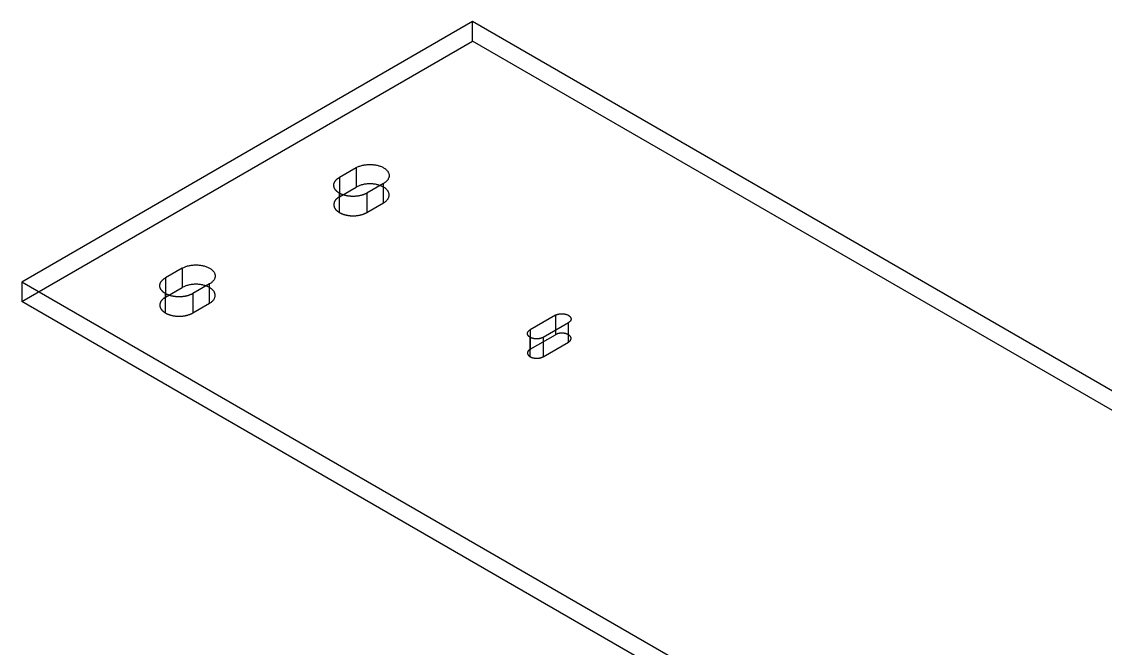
# Model space of a CAD drawing. Header units: inches. Extents: x 1.4 to 100.6, y 1.4 to 64.6.
# Drawn here: x 82 to 85.753, y 38.795 to 40.965 of the extents above; entities that cross this region are included whole.
import ezdxf

# ---------------------------------------------------------------- set-up
doc = ezdxf.new("R2010")
doc.units = ezdxf.units.IN
doc.header["$MEASUREMENT"] = 0

msp = doc.modelspace()

# ---------------------------------------------------------------- linework, layer by layer
at = {"layer": 'OUTLINE'}
for p, q in [((83.5615, 40.9648), (82, 40.0632)), ((96.9167, 33.2539), (83.5615, 40.9648)), ((83.5615, 40.8976), (83.5615, 40.9648)), ((82, 39.9961), (83.5615, 40.8976)), ((96.9167, 33.1868), (83.5615, 40.8976)), ((83.1585, 40.4591), (83.1004, 40.4255)), ((83.1585, 40.4591), (83.1609, 40.4604)), ((83.1585, 40.4591), (83.1585, 40.392)), ((83.1609, 40.4604), (83.1634, 40.4616)), ((83.1634, 40.4616), (83.166, 40.4628)), ((83.166, 40.4628), (83.1687, 40.4639)), ((83.1687, 40.4639), (83.1714, 40.4649)), ((83.1714, 40.4649), (83.1743, 40.4658)), ((83.1743, 40.4658), (83.1772, 40.4667)), ((83.1772, 40.4667), (83.1802, 40.4674)), ((83.1802, 40.4674), (83.1833, 40.4681)), ((83.1833, 40.4681), (83.1864, 40.4687)), ((83.1864, 40.4687), (83.1895, 40.4692)), ((83.1895, 40.4692), (83.1927, 40.4696)), ((83.1927, 40.4696), (83.196, 40.47)), ((83.196, 40.47), (83.1992, 40.4702)), ((83.1992, 40.4702), (83.2025, 40.4703)), ((83.2025, 40.4703), (83.2058, 40.4704)), ((83.2058, 40.4704), (83.209, 40.4703)), ((83.209, 40.4703), (83.2123, 40.4702)), ((83.2123, 40.4702), (83.2156, 40.47)), ((83.2156, 40.47), (83.2188, 40.4696)), ((83.2188, 40.4696), (83.222, 40.4692)), ((83.222, 40.4692), (83.2251, 40.4687)), ((83.2251, 40.4687), (83.2283, 40.4681)), ((83.2283, 40.4681), (83.2313, 40.4674)), ((83.2313, 40.4674), (83.2343, 40.4667)), ((83.2343, 40.4667), (83.2372, 40.4658)), ((83.2372, 40.4658), (83.2401, 40.4649)), ((83.2401, 40.4649), (83.2429, 40.4639)), ((83.2429, 40.4639), (83.2455, 40.4628)), ((83.2455, 40.4628), (83.2481, 40.4616)), ((83.2481, 40.4616), (83.2506, 40.4604)), ((83.2506, 40.4604), (83.253, 40.4591)), ((83.253, 40.4591), (83.2552, 40.4577)), ((83.2552, 40.4577), (83.2574, 40.4563)), ((83.2574, 40.4563), (83.2594, 40.4548)), ((83.2594, 40.4548), (83.2613, 40.4532)), ((83.088, 40.4156), (83.0887, 40.4164)), ((83.0887, 40.4164), (83.0895, 40.4173)), ((83.0895, 40.4173), (83.0904, 40.4181)), ((83.0904, 40.4181), (83.0912, 40.4189)), ((83.0912, 40.4189), (83.0921, 40.4197)), ((83.0921, 40.4197), (83.093, 40.4205)), ((83.093, 40.4205), (83.094, 40.4212)), ((83.094, 40.4212), (83.095, 40.422)), ((83.095, 40.422), (83.096, 40.4227)), ((83.096, 40.4227), (83.0971, 40.4234)), ((83.0971, 40.4234), (83.0981, 40.4242)), ((83.0981, 40.4242), (83.0993, 40.4248)), ((83.0993, 40.4248), (83.1004, 40.4255)), ((83.1004, 40.4255), (83.1004, 40.3584)), ((83.2613, 40.4532), (83.263, 40.4516)), ((83.263, 40.4516), (83.2647, 40.45)), ((83.2647, 40.45), (83.2661, 40.4483)), ((83.2661, 40.4483), (83.2675, 40.4466)), ((83.2675, 40.4171), (83.2661, 40.4153)), ((83.2675, 40.4466), (83.2686, 40.4448)), ((83.2686, 40.4188), (83.2675, 40.4171)), ((83.2686, 40.4448), (83.2697, 40.443)), ((83.2697, 40.4206), (83.2686, 40.4188)), ((83.2697, 40.443), (83.2705, 40.4412)), ((83.2705, 40.4224), (83.2697, 40.4206)), ((83.2705, 40.4412), (83.2713, 40.4393)), ((83.2713, 40.4243), (83.2705, 40.4224)), ((83.2713, 40.4393), (83.2718, 40.4375)), ((83.2718, 40.4262), (83.2713, 40.4243)), ((83.2718, 40.4375), (83.2722, 40.4356)), ((83.2722, 40.428), (83.2718, 40.4262)), ((83.2722, 40.4356), (83.2725, 40.4337)), ((83.2725, 40.4299), (83.2722, 40.428)), ((83.2725, 40.4337), (83.2725, 40.4318)), ((83.2725, 40.4318), (83.2725, 40.4299)), ((83.0808, 40.3983), (83.0809, 40.3992)), ((83.0809, 40.3973), (83.0808, 40.3983)), ((83.0809, 40.4001), (83.081, 40.4011)), ((83.0809, 40.3992), (83.0809, 40.4001)), ((83.0809, 40.3964), (83.0809, 40.3973)), ((83.081, 40.3954), (83.0809, 40.3964)), ((83.081, 40.4011), (83.0812, 40.402)), ((83.0812, 40.3945), (83.081, 40.3954)), ((83.0812, 40.402), (83.0814, 40.403)), ((83.0814, 40.3935), (83.0812, 40.3945)), ((83.0814, 40.403), (83.0816, 40.4039)), ((83.0816, 40.3926), (83.0814, 40.3935)), ((83.0816, 40.4039), (83.0818, 40.4048)), ((83.0818, 40.3917), (83.0816, 40.3926)), ((83.0818, 40.4048), (83.0821, 40.4058)), ((83.0821, 40.3907), (83.0818, 40.3917)), ((83.0821, 40.4058), (83.0825, 40.4067)), ((83.0825, 40.3898), (83.0821, 40.3907)), ((83.0825, 40.4067), (83.0829, 40.4076)), ((83.0829, 40.3889), (83.0825, 40.3898)), ((83.0829, 40.4076), (83.0833, 40.4085)), ((83.0833, 40.388), (83.0829, 40.3889)), ((83.0833, 40.4085), (83.0837, 40.4095)), ((83.0837, 40.3871), (83.0833, 40.388)), ((83.0837, 40.4095), (83.0842, 40.4104)), ((83.0842, 40.3862), (83.0837, 40.3871)), ((83.0842, 40.4104), (83.0848, 40.4112)), ((83.0848, 40.3853), (83.0842, 40.3862)), ((83.0848, 40.4112), (83.0853, 40.4121)), ((83.0853, 40.3844), (83.0848, 40.3853)), ((83.0853, 40.4121), (83.0859, 40.413)), ((83.0859, 40.3835), (83.0853, 40.3844)), ((83.0859, 40.413), (83.0866, 40.4139)), ((83.0866, 40.3826), (83.0859, 40.3835)), ((83.0866, 40.4139), (83.0873, 40.4147)), ((83.0873, 40.3818), (83.0866, 40.3826)), ((83.0873, 40.4147), (83.088, 40.4156)), ((83.088, 40.3809), (83.0873, 40.3818)), ((83.0887, 40.3801), (83.088, 40.3809)), ((83.0895, 40.3793), (83.0887, 40.3801)), ((83.0904, 40.3784), (83.0895, 40.3793)), ((83.0912, 40.3776), (83.0904, 40.3784)), ((83.1004, 40.3584), (83.1585, 40.392)), ((83.1609, 40.3933), (83.1585, 40.392)), ((83.1634, 40.3945), (83.1609, 40.3933)), ((83.166, 40.3957), (83.1634, 40.3945)), ((83.1687, 40.3968), (83.166, 40.3957)), ((83.1714, 40.3978), (83.1687, 40.3968)), ((83.1743, 40.3987), (83.1714, 40.3978)), ((83.1772, 40.3996), (83.1743, 40.3987)), ((83.1802, 40.4003), (83.1772, 40.3996)), ((83.1833, 40.401), (83.1802, 40.4003)), ((83.1864, 40.4016), (83.1833, 40.401)), ((83.1895, 40.4021), (83.1864, 40.4016)), ((83.1927, 40.4025), (83.1895, 40.4021)), ((83.196, 40.4028), (83.1927, 40.4025)), ((83.253, 40.4046), (83.1949, 40.371)), ((83.1992, 40.4031), (83.196, 40.4028)), ((83.2025, 40.4032), (83.1992, 40.4031)), ((83.2058, 40.4033), (83.2025, 40.4032)), ((83.209, 40.4032), (83.2058, 40.4033)), ((83.2123, 40.4031), (83.209, 40.4032)), ((83.2156, 40.4028), (83.2123, 40.4031)), ((83.2188, 40.4025), (83.2156, 40.4028)), ((83.222, 40.4021), (83.2188, 40.4025)), ((83.2251, 40.4016), (83.222, 40.4021)), ((83.2283, 40.401), (83.2251, 40.4016)), ((83.2313, 40.4003), (83.2283, 40.401)), ((83.2343, 40.3996), (83.2313, 40.4003)), ((83.2372, 40.3987), (83.2343, 40.3996)), ((83.2401, 40.3978), (83.2372, 40.3987)), ((83.2429, 40.3968), (83.2401, 40.3978)), ((83.2455, 40.3957), (83.2429, 40.3968)), ((83.2481, 40.3945), (83.2455, 40.3957)), ((83.2506, 40.3933), (83.2481, 40.3945)), ((83.253, 40.392), (83.2506, 40.3933)), ((83.2552, 40.4059), (83.253, 40.4046)), ((83.253, 40.3374), (83.253, 40.4046)), ((83.2552, 40.3906), (83.253, 40.392)), ((83.2574, 40.4074), (83.2552, 40.4059)), ((83.2574, 40.3892), (83.2552, 40.3906)), ((83.2594, 40.4088), (83.2574, 40.4074)), ((83.2594, 40.3877), (83.2574, 40.3892)), ((83.2613, 40.4104), (83.2594, 40.4088)), ((83.2613, 40.3861), (83.2594, 40.3877)), ((83.263, 40.412), (83.2613, 40.4104)), ((83.263, 40.3845), (83.2613, 40.3861)), ((83.2647, 40.4136), (83.263, 40.412)), ((83.2647, 40.3829), (83.263, 40.3845)), ((83.2661, 40.4153), (83.2647, 40.4136)), ((83.2661, 40.3812), (83.2647, 40.3829)), ((83.2675, 40.3795), (83.2661, 40.3812)), ((83.2686, 40.3777), (83.2675, 40.3795)), ((83.0833, 40.3414), (83.0829, 40.3405)), ((83.0837, 40.3423), (83.0833, 40.3414)), ((83.0842, 40.3432), (83.0837, 40.3423)), ((83.0848, 40.3441), (83.0842, 40.3432)), ((83.0853, 40.345), (83.0848, 40.3441)), ((83.0859, 40.3459), (83.0853, 40.345)), ((83.0866, 40.3468), (83.0859, 40.3459)), ((83.0873, 40.3476), (83.0866, 40.3468)), ((83.088, 40.3485), (83.0873, 40.3476)), ((83.0887, 40.3493), (83.088, 40.3485)), ((83.0895, 40.3501), (83.0887, 40.3493)), ((83.0904, 40.351), (83.0895, 40.3501)), ((83.0912, 40.3518), (83.0904, 40.351)), ((83.0921, 40.3768), (83.0912, 40.3776)), ((83.0921, 40.3526), (83.0912, 40.3518)), ((83.093, 40.3761), (83.0921, 40.3768)), ((83.093, 40.3533), (83.0921, 40.3526)), ((83.094, 40.3753), (83.093, 40.3761)), ((83.094, 40.3541), (83.093, 40.3533)), ((83.095, 40.3745), (83.094, 40.3753)), ((83.095, 40.3549), (83.094, 40.3541)), ((83.096, 40.3738), (83.095, 40.3745)), ((83.096, 40.3556), (83.095, 40.3549)), ((83.0971, 40.3731), (83.096, 40.3738)), ((83.0971, 40.3563), (83.096, 40.3556)), ((83.0981, 40.3724), (83.0971, 40.3731)), ((83.0981, 40.357), (83.0971, 40.3563)), ((83.0993, 40.3717), (83.0981, 40.3724)), ((83.0993, 40.3577), (83.0981, 40.357)), ((83.1004, 40.371), (83.0993, 40.3717)), ((83.1004, 40.3584), (83.0993, 40.3577)), ((83.1004, 40.3039), (83.1004, 40.371)), ((83.1016, 40.3703), (83.1004, 40.371)), ((83.1028, 40.3697), (83.1016, 40.3703)), ((83.104, 40.3691), (83.1028, 40.3697)), ((83.1053, 40.3685), (83.104, 40.3691)), ((83.1065, 40.3679), (83.1053, 40.3685)), ((83.1078, 40.3673), (83.1065, 40.3679)), ((83.1092, 40.3667), (83.1078, 40.3673)), ((83.1105, 40.3662), (83.1092, 40.3667)), ((83.1119, 40.3657), (83.1105, 40.3662)), ((83.1133, 40.3652), (83.1119, 40.3657)), ((83.1147, 40.3647), (83.1133, 40.3652)), ((83.1162, 40.3643), (83.1147, 40.3647)), ((83.1176, 40.3638), (83.1162, 40.3643)), ((83.1191, 40.3634), (83.1176, 40.3638)), ((83.1206, 40.363), (83.1191, 40.3634)), ((83.1221, 40.3626), (83.1206, 40.363)), ((83.1236, 40.3623), (83.1221, 40.3626)), ((83.1251, 40.362), (83.1236, 40.3623)), ((83.1267, 40.3616), (83.1251, 40.362)), ((83.1282, 40.3614), (83.1267, 40.3616)), ((83.1298, 40.3611), (83.1282, 40.3614)), ((83.1314, 40.3609), (83.1298, 40.3611)), ((83.133, 40.3606), (83.1314, 40.3609)), ((83.1346, 40.3604), (83.133, 40.3606)), ((83.1362, 40.3603), (83.1346, 40.3604)), ((83.1378, 40.3601), (83.1362, 40.3603)), ((83.1395, 40.36), (83.1378, 40.3601)), ((83.1411, 40.3599), (83.1395, 40.36)), ((83.1427, 40.3598), (83.1411, 40.3599)), ((83.1444, 40.3597), (83.1427, 40.3598)), ((83.146, 40.3597), (83.1444, 40.3597)), ((83.1476, 40.3597), (83.146, 40.3597)), ((83.1493, 40.3597), (83.1476, 40.3597)), ((83.1509, 40.3597), (83.1493, 40.3597)), ((83.1525, 40.3598), (83.1509, 40.3597)), ((83.1542, 40.3599), (83.1525, 40.3598)), ((83.1558, 40.36), (83.1542, 40.3599)), ((83.1574, 40.3601), (83.1558, 40.36)), ((83.159, 40.3603), (83.1574, 40.3601)), ((83.1607, 40.3604), (83.159, 40.3603)), ((83.1623, 40.3606), (83.1607, 40.3604)), ((83.1639, 40.3609), (83.1623, 40.3606)), ((83.1654, 40.3611), (83.1639, 40.3609)), ((83.167, 40.3614), (83.1654, 40.3611)), ((83.1686, 40.3616), (83.167, 40.3614)), ((83.1701, 40.362), (83.1686, 40.3616)), ((83.1717, 40.3623), (83.1701, 40.362)), ((83.1732, 40.3626), (83.1717, 40.3623)), ((83.1747, 40.363), (83.1732, 40.3626)), ((83.1762, 40.3634), (83.1747, 40.363)), ((83.1777, 40.3638), (83.1762, 40.3634)), ((83.1791, 40.3643), (83.1777, 40.3638)), ((83.1805, 40.3647), (83.1791, 40.3643)), ((83.182, 40.3652), (83.1805, 40.3647)), ((83.1834, 40.3657), (83.182, 40.3652)), ((83.1847, 40.3662), (83.1834, 40.3657)), ((83.1861, 40.3667), (83.1847, 40.3662)), ((83.1874, 40.3673), (83.1861, 40.3667)), ((83.1887, 40.3679), (83.1874, 40.3673)), ((83.19, 40.3685), (83.1887, 40.3679)), ((83.1913, 40.3691), (83.19, 40.3685)), ((83.1925, 40.3697), (83.1913, 40.3691)), ((83.1937, 40.3703), (83.1925, 40.3697)), ((83.1949, 40.371), (83.1937, 40.3703)), ((83.1949, 40.371), (83.1949, 40.3039)), ((83.2574, 40.3402), (83.2594, 40.3417)), ((83.2594, 40.3417), (83.2613, 40.3433)), ((83.2613, 40.3433), (83.263, 40.3449)), ((83.263, 40.3449), (83.2647, 40.3465)), ((83.2647, 40.3465), (83.2661, 40.3482)), ((83.2661, 40.3482), (83.2675, 40.3499)), ((83.2675, 40.3499), (83.2686, 40.3517)), ((83.2697, 40.3759), (83.2686, 40.3777)), ((83.2686, 40.3517), (83.2697, 40.3535)), ((83.2705, 40.3741), (83.2697, 40.3759)), ((83.2697, 40.3535), (83.2705, 40.3553)), ((83.2713, 40.3722), (83.2705, 40.3741)), ((83.2705, 40.3553), (83.2713, 40.3572)), ((83.2718, 40.3704), (83.2713, 40.3722)), ((83.2713, 40.3572), (83.2718, 40.359)), ((83.2722, 40.3685), (83.2718, 40.3704)), ((83.2718, 40.359), (83.2722, 40.3609)), ((83.2725, 40.3666), (83.2722, 40.3685)), ((83.2722, 40.3609), (83.2725, 40.3628)), ((83.2725, 40.3647), (83.2725, 40.3666)), ((83.2725, 40.3628), (83.2725, 40.3647)), ((83.0809, 40.3321), (83.0808, 40.3311)), ((83.0808, 40.3311), (83.0809, 40.3302)), ((83.081, 40.334), (83.0809, 40.333)), ((83.0809, 40.333), (83.0809, 40.3321)), ((83.0809, 40.3302), (83.0809, 40.3292)), ((83.0809, 40.3292), (83.081, 40.3283)), ((83.0812, 40.3349), (83.081, 40.334)), ((83.081, 40.3283), (83.0812, 40.3274)), ((83.0814, 40.3359), (83.0812, 40.3349)), ((83.0812, 40.3274), (83.0814, 40.3264)), ((83.0816, 40.3368), (83.0814, 40.3359)), ((83.0814, 40.3264), (83.0816, 40.3255)), ((83.0818, 40.3377), (83.0816, 40.3368)), ((83.0816, 40.3255), (83.0818, 40.3245)), ((83.0821, 40.3387), (83.0818, 40.3377)), ((83.0818, 40.3245), (83.0821, 40.3236)), ((83.0825, 40.3396), (83.0821, 40.3387)), ((83.0821, 40.3236), (83.0825, 40.3227)), ((83.0829, 40.3405), (83.0825, 40.3396)), ((83.0825, 40.3227), (83.0829, 40.3218)), ((83.0829, 40.3218), (83.0833, 40.3209)), ((83.0833, 40.3209), (83.0837, 40.3199)), ((83.0837, 40.3199), (83.0842, 40.319)), ((83.0842, 40.319), (83.0848, 40.3181)), ((83.0848, 40.3181), (83.0853, 40.3173)), ((83.0853, 40.3173), (83.0859, 40.3164)), ((83.0859, 40.3164), (83.0866, 40.3155)), ((83.0866, 40.3155), (83.0873, 40.3147)), ((83.0873, 40.3147), (83.088, 40.3138)), ((83.088, 40.3138), (83.0887, 40.313)), ((83.0887, 40.313), (83.0895, 40.3121)), ((83.0895, 40.3121), (83.0904, 40.3113)), ((83.0904, 40.3113), (83.0912, 40.3105)), ((83.0912, 40.3105), (83.0921, 40.3097)), ((83.0921, 40.3097), (83.093, 40.3089)), ((83.093, 40.3089), (83.094, 40.3082)), ((83.094, 40.3082), (83.095, 40.3074)), ((83.095, 40.3074), (83.096, 40.3067)), ((83.096, 40.3067), (83.0971, 40.306)), ((83.0971, 40.306), (83.0981, 40.3052)), ((83.0981, 40.3052), (83.0993, 40.3045)), ((83.0993, 40.3045), (83.1004, 40.3039)), ((83.1004, 40.3039), (83.1016, 40.3032)), ((83.1016, 40.3032), (83.1028, 40.3026)), ((83.1925, 40.3026), (83.1937, 40.3032)), ((83.1937, 40.3032), (83.1949, 40.3039)), ((83.1949, 40.3039), (83.253, 40.3374)), ((83.253, 40.3374), (83.2552, 40.3388)), ((83.2552, 40.3388), (83.2574, 40.3402)), ((83.1028, 40.3026), (83.104, 40.3019)), ((83.104, 40.3019), (83.1053, 40.3013)), ((83.1053, 40.3013), (83.1065, 40.3007)), ((83.1065, 40.3007), (83.1078, 40.3002)), ((83.1078, 40.3002), (83.1092, 40.2996)), ((83.1092, 40.2996), (83.1105, 40.2991)), ((83.1105, 40.2991), (83.1119, 40.2986)), ((83.1119, 40.2986), (83.1133, 40.2981)), ((83.1133, 40.2981), (83.1147, 40.2976)), ((83.1147, 40.2976), (83.1162, 40.2971)), ((83.1162, 40.2971), (83.1176, 40.2967)), ((83.1176, 40.2967), (83.1191, 40.2963)), ((83.1191, 40.2963), (83.1206, 40.2959)), ((83.1206, 40.2959), (83.1221, 40.2955)), ((83.1221, 40.2955), (83.1236, 40.2952)), ((83.1236, 40.2952), (83.1251, 40.2948)), ((83.1251, 40.2948), (83.1267, 40.2945)), ((83.1267, 40.2945), (83.1282, 40.2942)), ((83.1282, 40.2942), (83.1298, 40.294)), ((83.1298, 40.294), (83.1314, 40.2937)), ((83.1314, 40.2937), (83.133, 40.2935)), ((83.133, 40.2935), (83.1346, 40.2933)), ((83.1346, 40.2933), (83.1362, 40.2931)), ((83.1362, 40.2931), (83.1378, 40.293)), ((83.1378, 40.293), (83.1395, 40.2929)), ((83.1395, 40.2929), (83.1411, 40.2928)), ((83.1411, 40.2928), (83.1427, 40.2927)), ((83.1427, 40.2927), (83.1444, 40.2926)), ((83.1444, 40.2926), (83.146, 40.2926)), ((83.146, 40.2926), (83.1476, 40.2926)), ((83.1476, 40.2926), (83.1493, 40.2926)), ((83.1493, 40.2926), (83.1509, 40.2926)), ((83.1509, 40.2926), (83.1525, 40.2927)), ((83.1525, 40.2927), (83.1542, 40.2928)), ((83.1542, 40.2928), (83.1558, 40.2929)), ((83.1558, 40.2929), (83.1574, 40.293)), ((83.1574, 40.293), (83.159, 40.2931)), ((83.159, 40.2931), (83.1607, 40.2933)), ((83.1607, 40.2933), (83.1623, 40.2935)), ((83.1623, 40.2935), (83.1639, 40.2937)), ((83.1639, 40.2937), (83.1654, 40.294)), ((83.1654, 40.294), (83.167, 40.2942)), ((83.167, 40.2942), (83.1686, 40.2945)), ((83.1686, 40.2945), (83.1701, 40.2948)), ((83.1701, 40.2948), (83.1717, 40.2952)), ((83.1717, 40.2952), (83.1732, 40.2955)), ((83.1732, 40.2955), (83.1747, 40.2959)), ((83.1747, 40.2959), (83.1762, 40.2963)), ((83.1762, 40.2963), (83.1777, 40.2967)), ((83.1777, 40.2967), (83.1791, 40.2971)), ((83.1791, 40.2971), (83.1805, 40.2976)), ((83.1805, 40.2976), (83.182, 40.2981)), ((83.182, 40.2981), (83.1834, 40.2986)), ((83.1834, 40.2986), (83.1847, 40.2991)), ((83.1847, 40.2991), (83.1861, 40.2996)), ((83.1861, 40.2996), (83.1874, 40.3002)), ((83.1874, 40.3002), (83.1887, 40.3007)), ((83.1887, 40.3007), (83.19, 40.3013)), ((83.19, 40.3013), (83.1913, 40.3019)), ((83.1913, 40.3019), (83.1925, 40.3026)), ((82.5636, 40.115), (82.5663, 40.1161)), ((82.5663, 40.1161), (82.569, 40.1171)), ((82.569, 40.1171), (82.5719, 40.118)), ((82.5719, 40.118), (82.5748, 40.1189)), ((82.5748, 40.1189), (82.5778, 40.1196)), ((82.5778, 40.1196), (82.5809, 40.1203)), ((82.5809, 40.1203), (82.584, 40.1209)), ((82.584, 40.1209), (82.5871, 40.1214)), ((82.5871, 40.1214), (82.5903, 40.1218)), ((82.5903, 40.1218), (82.5936, 40.1222)), ((82.5936, 40.1222), (82.5968, 40.1224)), ((82.5968, 40.1224), (82.6001, 40.1225)), ((82.6001, 40.1225), (82.6034, 40.1226)), ((82.6034, 40.1226), (82.6066, 40.1225)), ((82.6066, 40.1225), (82.6099, 40.1224)), ((82.6099, 40.1224), (82.6132, 40.1222)), ((82.6132, 40.1222), (82.6164, 40.1218)), ((82.6164, 40.1218), (82.6196, 40.1214)), ((82.6196, 40.1214), (82.6227, 40.1209)), ((82.6227, 40.1209), (82.6259, 40.1203)), ((82.6259, 40.1203), (82.6289, 40.1196)), ((82.6289, 40.1196), (82.6319, 40.1189)), ((82.6319, 40.1189), (82.6348, 40.118)), ((82.6348, 40.118), (82.6377, 40.1171)), ((82.6377, 40.1171), (82.6405, 40.1161)), ((82.6405, 40.1161), (82.6431, 40.115)), ((82.5561, 40.1113), (82.498, 40.0777)), ((82.5561, 40.1113), (82.5585, 40.1126)), ((82.5561, 40.1113), (82.5561, 40.0442)), ((82.5585, 40.1126), (82.561, 40.1138)), ((82.561, 40.1138), (82.5636, 40.115)), ((82.6431, 40.115), (82.6457, 40.1138)), ((82.6457, 40.1138), (82.6482, 40.1126)), ((82.6482, 40.1126), (82.6506, 40.1113)), ((82.6506, 40.1113), (82.6528, 40.1099)), ((82.6528, 40.1099), (82.655, 40.1085)), ((82.655, 40.1085), (82.657, 40.107)), ((82.657, 40.107), (82.6589, 40.1054)), ((82.6589, 40.1054), (82.6606, 40.1038)), ((82.6606, 40.1038), (82.6623, 40.1022)), ((82.6623, 40.1022), (82.6637, 40.1005)), ((82.6637, 40.1005), (82.6651, 40.0988)), ((82.6651, 40.0988), (82.6662, 40.097)), ((82.6662, 40.097), (82.6673, 40.0952)), ((82.6673, 40.0952), (82.6681, 40.0934)), ((82.6681, 40.0934), (82.6689, 40.0915)), ((82.6689, 40.0915), (82.6694, 40.0897)), ((82.6694, 40.0784), (82.6689, 40.0765)), ((82.6694, 40.0897), (82.6698, 40.0878)), ((82.6698, 40.0802), (82.6694, 40.0784)), ((82.6698, 40.0878), (82.6701, 40.0859)), ((82.6701, 40.0821), (82.6698, 40.0802)), ((82.6701, 40.0859), (82.6701, 40.084)), ((82.6701, 40.084), (82.6701, 40.0821)), ((82, 40.0632), (82, 39.9961)), ((95.3552, 32.3524), (82, 40.0632)), ((82.4784, 40.0504), (82.4785, 40.0514)), ((82.4785, 40.0495), (82.4784, 40.0504)), ((82.4785, 40.0523), (82.4786, 40.0533)), ((82.4785, 40.0514), (82.4785, 40.0523)), ((82.4785, 40.0486), (82.4785, 40.0495)), ((82.4786, 40.0476), (82.4785, 40.0486)), ((82.4786, 40.0533), (82.4788, 40.0542)), ((82.4788, 40.0467), (82.4786, 40.0476)), ((82.4788, 40.0542), (82.4789, 40.0552)), ((82.4789, 40.0457), (82.4788, 40.0467)), ((82.4789, 40.0552), (82.4792, 40.0561)), ((82.4792, 40.0448), (82.4789, 40.0457)), ((82.4792, 40.0561), (82.4794, 40.057)), ((82.4794, 40.0439), (82.4792, 40.0448)), ((82.4794, 40.057), (82.4797, 40.058)), ((82.4797, 40.0429), (82.4794, 40.0439)), ((82.4797, 40.058), (82.4801, 40.0589)), ((82.4801, 40.042), (82.4797, 40.0429)), ((82.4801, 40.0589), (82.4804, 40.0598)), ((82.4804, 40.0411), (82.4801, 40.042)), ((82.4804, 40.0598), (82.4809, 40.0607)), ((82.4809, 40.0402), (82.4804, 40.0411)), ((82.4809, 40.0607), (82.4813, 40.0616)), ((82.4813, 40.0616), (82.4818, 40.0625)), ((82.4818, 40.0625), (82.4823, 40.0634)), ((82.4823, 40.0634), (82.4829, 40.0643)), ((82.4829, 40.0643), (82.4835, 40.0652)), ((82.4835, 40.0652), (82.4842, 40.0661)), ((82.4842, 40.0661), (82.4849, 40.0669)), ((82.4849, 40.0669), (82.4856, 40.0678)), ((82.4856, 40.0678), (82.4863, 40.0686)), ((82.4863, 40.0686), (82.4871, 40.0695)), ((82.4871, 40.0695), (82.4879, 40.0703)), ((82.4879, 40.0703), (82.4888, 40.0711)), ((82.4888, 40.0711), (82.4897, 40.0719)), ((82.4897, 40.0719), (82.4906, 40.0727)), ((82.4906, 40.0727), (82.4916, 40.0734)), ((82.4916, 40.0734), (82.4926, 40.0742)), ((82.4926, 40.0742), (82.4936, 40.0749)), ((82.4936, 40.0749), (82.4947, 40.0756)), ((82.4947, 40.0756), (82.4957, 40.0763)), ((82.4957, 40.0763), (82.4969, 40.077)), ((82.4969, 40.077), (82.498, 40.0777)), ((82.498, 40.0777), (82.498, 40.0106)), ((82.498, 40.0106), (82.5561, 40.0442)), ((82.5585, 40.0455), (82.5561, 40.0442)), ((82.561, 40.0467), (82.5585, 40.0455)), ((82.5636, 40.0479), (82.561, 40.0467)), ((82.5663, 40.0489), (82.5636, 40.0479)), ((82.569, 40.05), (82.5663, 40.0489)), ((82.5719, 40.0509), (82.569, 40.05)), ((82.5748, 40.0517), (82.5719, 40.0509)), ((82.5778, 40.0525), (82.5748, 40.0517)), ((82.5809, 40.0532), (82.5778, 40.0525)), ((82.584, 40.0538), (82.5809, 40.0532)), ((82.5871, 40.0543), (82.584, 40.0538)), ((82.5903, 40.0547), (82.5871, 40.0543)), ((82.5936, 40.055), (82.5903, 40.0547)), ((82.6506, 40.0567), (82.5924, 40.0232)), ((82.5968, 40.0553), (82.5936, 40.055)), ((82.6001, 40.0554), (82.5968, 40.0553)), ((82.6034, 40.0554), (82.6001, 40.0554)), ((82.6066, 40.0554), (82.6034, 40.0554)), ((82.6099, 40.0553), (82.6066, 40.0554)), ((82.6132, 40.055), (82.6099, 40.0553)), ((82.6164, 40.0547), (82.6132, 40.055)), ((82.6196, 40.0543), (82.6164, 40.0547)), ((82.6227, 40.0538), (82.6196, 40.0543)), ((82.6259, 40.0532), (82.6227, 40.0538)), ((82.6289, 40.0525), (82.6259, 40.0532)), ((82.6319, 40.0517), (82.6289, 40.0525)), ((82.6348, 40.0509), (82.6319, 40.0517)), ((82.6377, 40.05), (82.6348, 40.0509)), ((82.6405, 40.0489), (82.6377, 40.05)), ((82.6431, 40.0479), (82.6405, 40.0489)), ((82.6457, 40.0467), (82.6431, 40.0479)), ((82.6482, 40.0455), (82.6457, 40.0467)), ((82.6506, 40.0442), (82.6482, 40.0455)), ((82.6528, 40.0581), (82.6506, 40.0567)), ((82.6506, 39.9896), (82.6506, 40.0567)), ((82.6528, 40.0428), (82.6506, 40.0442)), ((82.655, 40.0595), (82.6528, 40.0581)), ((82.655, 40.0414), (82.6528, 40.0428)), ((82.657, 40.061), (82.655, 40.0595)), ((82.657, 40.0399), (82.655, 40.0414)), ((82.6589, 40.0626), (82.657, 40.061)), ((82.6606, 40.0642), (82.6589, 40.0626)), ((82.6623, 40.0658), (82.6606, 40.0642)), ((82.6637, 40.0675), (82.6623, 40.0658)), ((82.6651, 40.0693), (82.6637, 40.0675)), ((82.6662, 40.071), (82.6651, 40.0693)), ((82.6673, 40.0728), (82.6662, 40.071)), ((82.6681, 40.0746), (82.6673, 40.0728)), ((82.6689, 40.0765), (82.6681, 40.0746)), ((82.4813, 40.0393), (82.4809, 40.0402)), ((82.4818, 40.0384), (82.4813, 40.0393)), ((82.4823, 40.0375), (82.4818, 40.0384)), ((82.4829, 40.0366), (82.4823, 40.0375)), ((82.4835, 40.0357), (82.4829, 40.0366)), ((82.4842, 40.0348), (82.4835, 40.0357)), ((82.4849, 40.034), (82.4842, 40.0348)), ((82.4856, 40.0331), (82.4849, 40.034)), ((82.4863, 40.0323), (82.4856, 40.0331)), ((82.4871, 40.0314), (82.4863, 40.0323)), ((82.4879, 40.0306), (82.4871, 40.0314)), ((82.4879, 40.0032), (82.4871, 40.0023)), ((82.4888, 40.0298), (82.4879, 40.0306)), ((82.4888, 40.004), (82.4879, 40.0032)), ((82.4897, 40.029), (82.4888, 40.0298)), ((82.4897, 40.0048), (82.4888, 40.004)), ((82.4906, 40.0282), (82.4897, 40.029)), ((82.4906, 40.0055), (82.4897, 40.0048)), ((82.4916, 40.0275), (82.4906, 40.0282)), ((82.4916, 40.0063), (82.4906, 40.0055)), ((82.4926, 40.0267), (82.4916, 40.0275)), ((82.4926, 40.0071), (82.4916, 40.0063)), ((82.4936, 40.026), (82.4926, 40.0267)), ((82.4936, 40.0078), (82.4926, 40.0071)), ((82.4947, 40.0253), (82.4936, 40.026)), ((82.4947, 40.0085), (82.4936, 40.0078)), ((82.4957, 40.0246), (82.4947, 40.0253)), ((82.4957, 40.0092), (82.4947, 40.0085)), ((82.4969, 40.0239), (82.4957, 40.0246)), ((82.4969, 40.0099), (82.4957, 40.0092)), ((82.498, 40.0232), (82.4969, 40.0239)), ((82.498, 40.0106), (82.4969, 40.0099)), ((82.4992, 40.0225), (82.498, 40.0232)), ((82.498, 39.9561), (82.498, 40.0232)), ((82.5004, 40.0219), (82.4992, 40.0225)), ((82.5016, 40.0213), (82.5004, 40.0219)), ((82.5029, 40.0206), (82.5016, 40.0213)), ((82.5041, 40.0201), (82.5029, 40.0206)), ((82.5054, 40.0195), (82.5041, 40.0201)), ((82.5068, 40.0189), (82.5054, 40.0195)), ((82.5081, 40.0184), (82.5068, 40.0189)), ((82.5095, 40.0179), (82.5081, 40.0184)), ((82.5109, 40.0174), (82.5095, 40.0179)), ((82.5123, 40.0169), (82.5109, 40.0174)), ((82.5137, 40.0164), (82.5123, 40.0169)), ((82.5152, 40.016), (82.5137, 40.0164)), ((82.5167, 40.0156), (82.5152, 40.016)), ((82.5182, 40.0152), (82.5167, 40.0156)), ((82.5197, 40.0148), (82.5182, 40.0152)), ((82.5212, 40.0145), (82.5197, 40.0148)), ((82.5227, 40.0141), (82.5212, 40.0145)), ((82.5243, 40.0138), (82.5227, 40.0141)), ((82.5258, 40.0136), (82.5243, 40.0138)), ((82.5274, 40.0133), (82.5258, 40.0136)), ((82.529, 40.013), (82.5274, 40.0133)), ((82.5306, 40.0128), (82.529, 40.013)), ((82.5322, 40.0126), (82.5306, 40.0128)), ((82.5338, 40.0125), (82.5322, 40.0126)), ((82.5354, 40.0123), (82.5338, 40.0125)), ((82.5371, 40.0122), (82.5354, 40.0123)), ((82.5387, 40.0121), (82.5371, 40.0122)), ((82.5403, 40.012), (82.5387, 40.0121)), ((82.542, 40.0119), (82.5403, 40.012)), ((82.5436, 40.0119), (82.542, 40.0119)), ((82.5452, 40.0119), (82.5436, 40.0119)), ((82.5469, 40.0119), (82.5452, 40.0119)), ((82.5485, 40.0119), (82.5469, 40.0119)), ((82.5501, 40.012), (82.5485, 40.0119)), ((82.5518, 40.0121), (82.5501, 40.012)), ((82.5534, 40.0122), (82.5518, 40.0121)), ((82.555, 40.0123), (82.5534, 40.0122)), ((82.5566, 40.0125), (82.555, 40.0123)), ((82.5583, 40.0126), (82.5566, 40.0125)), ((82.5599, 40.0128), (82.5583, 40.0126)), ((82.5615, 40.013), (82.5599, 40.0128)), ((82.563, 40.0133), (82.5615, 40.013)), ((82.5646, 40.0136), (82.563, 40.0133)), ((82.5662, 40.0138), (82.5646, 40.0136)), ((82.5677, 40.0141), (82.5662, 40.0138)), ((82.5693, 40.0145), (82.5677, 40.0141)), ((82.5708, 40.0148), (82.5693, 40.0145)), ((82.5723, 40.0152), (82.5708, 40.0148)), ((82.5738, 40.0156), (82.5723, 40.0152)), ((82.5753, 40.016), (82.5738, 40.0156)), ((82.5767, 40.0164), (82.5753, 40.016)), ((82.5781, 40.0169), (82.5767, 40.0164)), ((82.5796, 40.0174), (82.5781, 40.0169)), ((82.581, 40.0179), (82.5796, 40.0174)), ((82.5823, 40.0184), (82.581, 40.0179)), ((82.5837, 40.0189), (82.5823, 40.0184)), ((82.585, 40.0195), (82.5837, 40.0189)), ((82.5863, 40.0201), (82.585, 40.0195)), ((82.5876, 40.0206), (82.5863, 40.0201)), ((82.5888, 40.0213), (82.5876, 40.0206)), ((82.5901, 40.0219), (82.5888, 40.0213)), ((82.5913, 40.0225), (82.5901, 40.0219)), ((82.5924, 40.0232), (82.5913, 40.0225)), ((82.5924, 40.0232), (82.5924, 39.9561)), ((82.6589, 40.0383), (82.657, 40.0399)), ((82.6606, 40.0367), (82.6589, 40.0383)), ((82.6623, 40.0351), (82.6606, 40.0367)), ((82.6637, 40.0334), (82.6623, 40.0351)), ((82.6651, 40.0316), (82.6637, 40.0334)), ((82.6662, 40.0299), (82.6651, 40.0316)), ((82.6651, 40.0021), (82.6662, 40.0039)), ((82.6673, 40.0281), (82.6662, 40.0299)), ((82.6662, 40.0039), (82.6673, 40.0057)), ((82.6681, 40.0263), (82.6673, 40.0281)), ((82.6673, 40.0057), (82.6681, 40.0075)), ((82.6689, 40.0244), (82.6681, 40.0263)), ((82.6681, 40.0075), (82.6689, 40.0094)), ((82.6694, 40.0225), (82.6689, 40.0244)), ((82.6689, 40.0094), (82.6694, 40.0112)), ((82.6698, 40.0207), (82.6694, 40.0225)), ((82.6694, 40.0112), (82.6698, 40.0131)), ((82.6701, 40.0188), (82.6698, 40.0207)), ((82.6698, 40.0131), (82.6701, 40.015)), ((82.6701, 40.0169), (82.6701, 40.0188)), ((82.6701, 40.015), (82.6701, 40.0169)), ((95.3552, 32.2852), (82, 39.9961)), ((82.4785, 39.9843), (82.4784, 39.9833)), ((82.4784, 39.9833), (82.4785, 39.9824)), ((82.4786, 39.9862), (82.4785, 39.9852)), ((82.4785, 39.9852), (82.4785, 39.9843)), ((82.4785, 39.9824), (82.4785, 39.9814)), ((82.4785, 39.9814), (82.4786, 39.9805)), ((82.4788, 39.9871), (82.4786, 39.9862)), ((82.4786, 39.9805), (82.4788, 39.9795)), ((82.4789, 39.988), (82.4788, 39.9871)), ((82.4788, 39.9795), (82.4789, 39.9786)), ((82.4792, 39.989), (82.4789, 39.988)), ((82.4789, 39.9786), (82.4792, 39.9777)), ((82.4794, 39.9899), (82.4792, 39.989)), ((82.4792, 39.9777), (82.4794, 39.9767)), ((82.4797, 39.9909), (82.4794, 39.9899)), ((82.4794, 39.9767), (82.4797, 39.9758)), ((82.4801, 39.9918), (82.4797, 39.9909)), ((82.4797, 39.9758), (82.4801, 39.9749)), ((82.4804, 39.9927), (82.4801, 39.9918)), ((82.4801, 39.9749), (82.4804, 39.974)), ((82.4809, 39.9936), (82.4804, 39.9927)), ((82.4804, 39.974), (82.4809, 39.973)), ((82.4813, 39.9945), (82.4809, 39.9936)), ((82.4809, 39.973), (82.4813, 39.9721)), ((82.4818, 39.9954), (82.4813, 39.9945)), ((82.4813, 39.9721), (82.4818, 39.9712)), ((82.4823, 39.9963), (82.4818, 39.9954)), ((82.4818, 39.9712), (82.4823, 39.9703)), ((82.4829, 39.9972), (82.4823, 39.9963)), ((82.4823, 39.9703), (82.4829, 39.9695)), ((82.4835, 39.9981), (82.4829, 39.9972)), ((82.4829, 39.9695), (82.4835, 39.9686)), ((82.4842, 39.999), (82.4835, 39.9981)), ((82.4835, 39.9686), (82.4842, 39.9677)), ((82.4849, 39.9998), (82.4842, 39.999)), ((82.4842, 39.9677), (82.4849, 39.9668)), ((82.4856, 40.0007), (82.4849, 39.9998)), ((82.4849, 39.9668), (82.4856, 39.966)), ((82.4863, 40.0015), (82.4856, 40.0007)), ((82.4856, 39.966), (82.4863, 39.9652)), ((82.4871, 40.0023), (82.4863, 40.0015)), ((82.5924, 39.9561), (82.6506, 39.9896)), ((82.6506, 39.9896), (82.6528, 39.991)), ((82.6528, 39.991), (82.655, 39.9924)), ((82.655, 39.9924), (82.657, 39.9939)), ((82.657, 39.9939), (82.6589, 39.9955)), ((82.6589, 39.9955), (82.6606, 39.9971)), ((82.6606, 39.9971), (82.6623, 39.9987)), ((82.6623, 39.9987), (82.6637, 40.0004)), ((82.6637, 40.0004), (82.6651, 40.0021)), ((82.4863, 39.9652), (82.4871, 39.9643)), ((82.4871, 39.9643), (82.4879, 39.9635)), ((82.4879, 39.9635), (82.4888, 39.9627)), ((82.4888, 39.9627), (82.4897, 39.9619)), ((82.4897, 39.9619), (82.4906, 39.9611)), ((82.4906, 39.9611), (82.4916, 39.9604)), ((82.4916, 39.9604), (82.4926, 39.9596)), ((82.4926, 39.9596), (82.4936, 39.9589)), ((82.4936, 39.9589), (82.4947, 39.9581)), ((82.4947, 39.9581), (82.4957, 39.9574)), ((82.4957, 39.9574), (82.4969, 39.9567)), ((82.4969, 39.9567), (82.498, 39.9561)), ((82.498, 39.9561), (82.4992, 39.9554)), ((82.4992, 39.9554), (82.5004, 39.9548)), ((82.5004, 39.9548), (82.5016, 39.9541)), ((82.5016, 39.9541), (82.5029, 39.9535)), ((82.5029, 39.9535), (82.5041, 39.9529)), ((82.5041, 39.9529), (82.5054, 39.9524)), ((82.5054, 39.9524), (82.5068, 39.9518)), ((82.5068, 39.9518), (82.5081, 39.9513)), ((82.5081, 39.9513), (82.5095, 39.9508)), ((82.5095, 39.9508), (82.5109, 39.9503)), ((82.5109, 39.9503), (82.5123, 39.9498)), ((82.5123, 39.9498), (82.5137, 39.9493)), ((82.5137, 39.9493), (82.5152, 39.9489)), ((82.5152, 39.9489), (82.5167, 39.9485)), ((82.5167, 39.9485), (82.5182, 39.9481)), ((82.5182, 39.9481), (82.5197, 39.9477)), ((82.5197, 39.9477), (82.5212, 39.9474)), ((82.5212, 39.9474), (82.5227, 39.947)), ((82.5227, 39.947), (82.5243, 39.9467)), ((82.5243, 39.9467), (82.5258, 39.9464)), ((82.5258, 39.9464), (82.5274, 39.9462)), ((82.5274, 39.9462), (82.529, 39.9459)), ((82.529, 39.9459), (82.5306, 39.9457)), ((82.5306, 39.9457), (82.5322, 39.9455)), ((82.5322, 39.9455), (82.5338, 39.9453)), ((82.5338, 39.9453), (82.5354, 39.9452)), ((82.5354, 39.9452), (82.5371, 39.9451)), ((82.5371, 39.9451), (82.5387, 39.945)), ((82.5387, 39.945), (82.5403, 39.9449)), ((82.5403, 39.9449), (82.542, 39.9448)), ((82.542, 39.9448), (82.5436, 39.9448)), ((82.5436, 39.9448), (82.5452, 39.9448)), ((82.5452, 39.9448), (82.5469, 39.9448)), ((82.5469, 39.9448), (82.5485, 39.9448)), ((82.5485, 39.9448), (82.5501, 39.9449)), ((82.5501, 39.9449), (82.5518, 39.945)), ((82.5518, 39.945), (82.5534, 39.9451)), ((82.5534, 39.9451), (82.555, 39.9452)), ((82.555, 39.9452), (82.5566, 39.9453)), ((82.5566, 39.9453), (82.5583, 39.9455)), ((82.5583, 39.9455), (82.5599, 39.9457)), ((82.5599, 39.9457), (82.5615, 39.9459)), ((82.5615, 39.9459), (82.563, 39.9462)), ((82.563, 39.9462), (82.5646, 39.9464)), ((82.5646, 39.9464), (82.5662, 39.9467)), ((82.5662, 39.9467), (82.5677, 39.947)), ((82.5677, 39.947), (82.5693, 39.9474)), ((82.5693, 39.9474), (82.5708, 39.9477)), ((82.5708, 39.9477), (82.5723, 39.9481)), ((82.5723, 39.9481), (82.5738, 39.9485)), ((82.5738, 39.9485), (82.5753, 39.9489)), ((82.5753, 39.9489), (82.5767, 39.9493)), ((82.5767, 39.9493), (82.5781, 39.9498)), ((82.5781, 39.9498), (82.5796, 39.9503)), ((82.5796, 39.9503), (82.581, 39.9508)), ((82.581, 39.9508), (82.5823, 39.9513)), ((82.5823, 39.9513), (82.5837, 39.9518)), ((82.5837, 39.9518), (82.585, 39.9524)), ((82.585, 39.9524), (82.5863, 39.9529)), ((82.5863, 39.9529), (82.5876, 39.9535)), ((82.5876, 39.9535), (82.5888, 39.9541)), ((82.5888, 39.9541), (82.5901, 39.9548)), ((82.5901, 39.9548), (82.5913, 39.9554)), ((82.5913, 39.9554), (82.5924, 39.9561)), ((83.8481, 39.9481), (83.7609, 39.8977)), ((83.8481, 39.9481), (83.8493, 39.9487)), ((83.8481, 39.9481), (83.8481, 39.8809)), ((83.8493, 39.9487), (83.8504, 39.9493)), ((83.8504, 39.9493), (83.8517, 39.9498)), ((83.8517, 39.9498), (83.8529, 39.9503)), ((83.8529, 39.9503), (83.8543, 39.9508)), ((83.8543, 39.9508), (83.8556, 39.9513)), ((83.8556, 39.9513), (83.857, 39.9517)), ((83.857, 39.9517), (83.8584, 39.952)), ((83.8584, 39.952), (83.8599, 39.9524)), ((83.8599, 39.9524), (83.8614, 39.9526)), ((83.8614, 39.9526), (83.8629, 39.9529)), ((83.8629, 39.9529), (83.8644, 39.9531)), ((83.8644, 39.9531), (83.866, 39.9532)), ((83.866, 39.9532), (83.8675, 39.9533)), ((83.8675, 39.9533), (83.8691, 39.9534)), ((83.8691, 39.9534), (83.8706, 39.9534)), ((83.8706, 39.9534), (83.8722, 39.9534)), ((83.8722, 39.9534), (83.8737, 39.9533)), ((83.8737, 39.9533), (83.8753, 39.9532)), ((83.8753, 39.9532), (83.8768, 39.9531)), ((83.8768, 39.9531), (83.8784, 39.9529)), ((83.8784, 39.9529), (83.8799, 39.9526)), ((83.8799, 39.9526), (83.8813, 39.9524)), ((83.8813, 39.9524), (83.8828, 39.952)), ((83.8828, 39.952), (83.8842, 39.9517)), ((83.8842, 39.9517), (83.8856, 39.9513)), ((83.8856, 39.9513), (83.887, 39.9508)), ((83.887, 39.9508), (83.8883, 39.9503)), ((83.8883, 39.9503), (83.8896, 39.9498)), ((83.8896, 39.9498), (83.8908, 39.9493)), ((83.8908, 39.9493), (83.892, 39.9487)), ((83.892, 39.9487), (83.8931, 39.9481)), ((83.8931, 39.9481), (83.8942, 39.9474)), ((83.8942, 39.9474), (83.8952, 39.9467)), ((83.8952, 39.9467), (83.8962, 39.946)), ((83.8962, 39.946), (83.8971, 39.9453)), ((83.8971, 39.9453), (83.8979, 39.9445)), ((83.8979, 39.9445), (83.8987, 39.9437)), ((83.8987, 39.9437), (83.8994, 39.9429)), ((83.8994, 39.9429), (83.9, 39.9421)), ((83.9, 39.928), (83.8994, 39.9272)), ((83.9, 39.9421), (83.9006, 39.9413)), ((83.9006, 39.9289), (83.9, 39.928)), ((83.9006, 39.9413), (83.9011, 39.9404)), ((83.9011, 39.9297), (83.9006, 39.9289)), ((83.9011, 39.9404), (83.9015, 39.9395)), ((83.9015, 39.9306), (83.9011, 39.9297)), ((83.9015, 39.9395), (83.9018, 39.9386)), ((83.9018, 39.9315), (83.9015, 39.9306)), ((83.9018, 39.9386), (83.9021, 39.9378)), ((83.9021, 39.9324), (83.9018, 39.9315)), ((83.9021, 39.9378), (83.9023, 39.9369)), ((83.9023, 39.9333), (83.9021, 39.9324)), ((83.9023, 39.9369), (83.9024, 39.936)), ((83.9024, 39.9342), (83.9023, 39.9333)), ((83.9024, 39.936), (83.9024, 39.9351)), ((83.9024, 39.9351), (83.9024, 39.9342)), ((83.753, 39.8901), (83.7532, 39.8905)), ((83.7532, 39.8905), (83.7535, 39.8909)), ((83.7535, 39.8909), (83.7537, 39.8913)), ((83.7537, 39.8913), (83.754, 39.8918)), ((83.754, 39.8918), (83.7543, 39.8922)), ((83.7543, 39.8922), (83.7547, 39.8926)), ((83.7547, 39.8926), (83.755, 39.893)), ((83.755, 39.893), (83.7554, 39.8934)), ((83.7554, 39.8934), (83.7558, 39.8938)), ((83.7558, 39.8938), (83.7561, 39.8942)), ((83.7561, 39.8942), (83.7566, 39.8945)), ((83.7566, 39.8945), (83.757, 39.8949)), ((83.757, 39.8949), (83.7574, 39.8953)), ((83.7574, 39.8953), (83.7579, 39.8957)), ((83.7579, 39.8957), (83.7584, 39.896)), ((83.7584, 39.896), (83.7588, 39.8964)), ((83.7588, 39.8964), (83.7593, 39.8967)), ((83.7593, 39.8967), (83.7599, 39.8971)), ((83.7599, 39.8971), (83.7604, 39.8974)), ((83.7604, 39.8974), (83.7609, 39.8977)), ((83.7609, 39.8977), (83.7609, 39.8306)), ((83.8931, 39.9221), (83.8059, 39.8717)), ((83.8942, 39.9227), (83.8931, 39.9221)), ((83.8931, 39.855), (83.8931, 39.9221)), ((83.8952, 39.9234), (83.8942, 39.9227)), ((83.8962, 39.9241), (83.8952, 39.9234)), ((83.8971, 39.9249), (83.8962, 39.9241)), ((83.8979, 39.9256), (83.8971, 39.9249)), ((83.8987, 39.9264), (83.8979, 39.9256)), ((83.8994, 39.9272), (83.8987, 39.9264)), ((83.7516, 39.8852), (83.7517, 39.8856)), ((83.7516, 39.8847), (83.7516, 39.8852)), ((83.7516, 39.8843), (83.7516, 39.8847)), ((83.7517, 39.8838), (83.7516, 39.8843)), ((83.7517, 39.8861), (83.7518, 39.8865)), ((83.7517, 39.8856), (83.7517, 39.8861)), ((83.7517, 39.8834), (83.7517, 39.8838)), ((83.7518, 39.8829), (83.7517, 39.8834)), ((83.7518, 39.8865), (83.7519, 39.887)), ((83.7519, 39.8825), (83.7518, 39.8829)), ((83.7519, 39.887), (83.752, 39.8874)), ((83.752, 39.882), (83.7519, 39.8825)), ((83.752, 39.8874), (83.7521, 39.8879)), ((83.7521, 39.8816), (83.752, 39.882)), ((83.7521, 39.8879), (83.7522, 39.8883)), ((83.7522, 39.8811), (83.7521, 39.8816)), ((83.7522, 39.8883), (83.7524, 39.8887)), ((83.7524, 39.8807), (83.7522, 39.8811)), ((83.7524, 39.8887), (83.7526, 39.8892)), ((83.7526, 39.8803), (83.7524, 39.8807)), ((83.7526, 39.8892), (83.7528, 39.8896)), ((83.7528, 39.8798), (83.7526, 39.8803)), ((83.7528, 39.8896), (83.753, 39.8901)), ((83.753, 39.8794), (83.7528, 39.8798)), ((83.7532, 39.879), (83.753, 39.8794)), ((83.7535, 39.8785), (83.7532, 39.879)), ((83.7537, 39.8781), (83.7535, 39.8785)), ((83.754, 39.8777), (83.7537, 39.8781)), ((83.7543, 39.8773), (83.754, 39.8777)), ((83.7547, 39.8769), (83.7543, 39.8773)), ((83.755, 39.8765), (83.7547, 39.8769)), ((83.7554, 39.8761), (83.755, 39.8765)), ((83.7558, 39.8757), (83.7554, 39.8761)), ((83.7561, 39.8753), (83.7558, 39.8757)), ((83.7566, 39.8749), (83.7561, 39.8753)), ((83.757, 39.8745), (83.7566, 39.8749)), ((83.7574, 39.8741), (83.757, 39.8745)), ((83.7579, 39.8738), (83.7574, 39.8741)), ((83.7584, 39.8734), (83.7579, 39.8738)), ((83.7588, 39.8731), (83.7584, 39.8734)), ((83.7593, 39.8727), (83.7588, 39.8731)), ((83.7599, 39.8724), (83.7593, 39.8727)), ((83.7604, 39.8721), (83.7599, 39.8724)), ((83.7609, 39.8717), (83.7604, 39.8721)), ((83.7609, 39.8306), (83.8481, 39.8809)), ((83.7609, 39.8046), (83.7609, 39.8717)), ((83.7615, 39.8714), (83.7609, 39.8717)), ((83.7621, 39.8711), (83.7615, 39.8714)), ((83.7627, 39.8708), (83.7621, 39.8711)), ((83.7632, 39.8705), (83.7627, 39.8708)), ((83.7639, 39.8702), (83.7632, 39.8705)), ((83.7645, 39.87), (83.7639, 39.8702)), ((83.7651, 39.8697), (83.7645, 39.87)), ((83.7658, 39.8695), (83.7651, 39.8697)), ((83.7664, 39.8692), (83.7658, 39.8695)), ((83.7671, 39.869), (83.7664, 39.8692)), ((83.7678, 39.8687), (83.7671, 39.869)), ((83.7684, 39.8685), (83.7678, 39.8687)), ((83.7691, 39.8683), (83.7684, 39.8685)), ((83.7698, 39.8681), (83.7691, 39.8683)), ((83.7705, 39.8679), (83.7698, 39.8681)), ((83.7713, 39.8678), (83.7705, 39.8679)), ((83.772, 39.8676), (83.7713, 39.8678)), ((83.7727, 39.8674), (83.772, 39.8676)), ((83.7735, 39.8673), (83.7727, 39.8674)), ((83.7742, 39.8671), (83.7735, 39.8673)), ((83.7749, 39.867), (83.7742, 39.8671)), ((83.7757, 39.8669), (83.7749, 39.867)), ((83.7765, 39.8668), (83.7757, 39.8669)), ((83.7772, 39.8667), (83.7765, 39.8668)), ((83.778, 39.8666), (83.7772, 39.8667)), ((83.7788, 39.8666), (83.778, 39.8666)), ((83.7795, 39.8665), (83.7788, 39.8666)), ((83.7803, 39.8664), (83.7795, 39.8665)), ((83.7811, 39.8664), (83.7803, 39.8664)), ((83.7819, 39.8664), (83.7811, 39.8664)), ((83.7826, 39.8664), (83.7819, 39.8664)), ((83.7834, 39.8664), (83.7826, 39.8664)), ((83.7842, 39.8664), (83.7834, 39.8664)), ((83.785, 39.8664), (83.7842, 39.8664)), ((83.7858, 39.8664), (83.785, 39.8664)), ((83.7865, 39.8664), (83.7858, 39.8664)), ((83.7873, 39.8665), (83.7865, 39.8664)), ((83.7881, 39.8666), (83.7873, 39.8665)), ((83.7889, 39.8666), (83.7881, 39.8666)), ((83.7896, 39.8667), (83.7889, 39.8666)), ((83.7904, 39.8668), (83.7896, 39.8667)), ((83.7912, 39.8669), (83.7904, 39.8668)), ((83.7919, 39.867), (83.7912, 39.8669)), ((83.7927, 39.8671), (83.7919, 39.867)), ((83.7934, 39.8673), (83.7927, 39.8671)), ((83.7941, 39.8674), (83.7934, 39.8673)), ((83.7949, 39.8676), (83.7941, 39.8674)), ((83.7956, 39.8678), (83.7949, 39.8676)), ((83.7963, 39.8679), (83.7956, 39.8678)), ((83.797, 39.8681), (83.7963, 39.8679)), ((83.7977, 39.8683), (83.797, 39.8681)), ((83.7984, 39.8685), (83.7977, 39.8683)), ((83.7991, 39.8687), (83.7984, 39.8685)), ((83.7998, 39.869), (83.7991, 39.8687)), ((83.8005, 39.8692), (83.7998, 39.869)), ((83.8011, 39.8695), (83.8005, 39.8692)), ((83.8017, 39.8697), (83.8011, 39.8695)), ((83.8024, 39.87), (83.8017, 39.8697)), ((83.803, 39.8702), (83.8024, 39.87)), ((83.8036, 39.8705), (83.803, 39.8702)), ((83.8042, 39.8708), (83.8036, 39.8705)), ((83.8048, 39.8711), (83.8042, 39.8708)), ((83.8054, 39.8714), (83.8048, 39.8711)), ((83.8059, 39.8717), (83.8054, 39.8714)), ((83.8059, 39.8717), (83.8059, 39.8046)), ((83.8059, 39.8046), (83.8931, 39.855)), ((83.8493, 39.8816), (83.8481, 39.8809)), ((83.8504, 39.8821), (83.8493, 39.8816)), ((83.8517, 39.8827), (83.8504, 39.8821)), ((83.8529, 39.8832), (83.8517, 39.8827)), ((83.8543, 39.8837), (83.8529, 39.8832)), ((83.8556, 39.8841), (83.8543, 39.8837)), ((83.857, 39.8845), (83.8556, 39.8841)), ((83.8584, 39.8849), (83.857, 39.8845)), ((83.8599, 39.8852), (83.8584, 39.8849)), ((83.8614, 39.8855), (83.8599, 39.8852)), ((83.8629, 39.8858), (83.8614, 39.8855)), ((83.8644, 39.886), (83.8629, 39.8858)), ((83.866, 39.8861), (83.8644, 39.886)), ((83.8675, 39.8862), (83.866, 39.8861)), ((83.8691, 39.8863), (83.8675, 39.8862)), ((83.8706, 39.8863), (83.8691, 39.8863)), ((83.8722, 39.8863), (83.8706, 39.8863)), ((83.8737, 39.8862), (83.8722, 39.8863)), ((83.8753, 39.8861), (83.8737, 39.8862)), ((83.8768, 39.886), (83.8753, 39.8861)), ((83.8784, 39.8858), (83.8768, 39.886)), ((83.8799, 39.8855), (83.8784, 39.8858)), ((83.8813, 39.8852), (83.8799, 39.8855)), ((83.8828, 39.8849), (83.8813, 39.8852)), ((83.8842, 39.8845), (83.8828, 39.8849)), ((83.8856, 39.8841), (83.8842, 39.8845)), ((83.887, 39.8837), (83.8856, 39.8841)), ((83.8883, 39.8832), (83.887, 39.8837)), ((83.8896, 39.8827), (83.8883, 39.8832)), ((83.8908, 39.8821), (83.8896, 39.8827)), ((83.892, 39.8816), (83.8908, 39.8821)), ((83.8931, 39.8809), (83.892, 39.8816)), ((83.8942, 39.8803), (83.8931, 39.8809)), ((83.8931, 39.855), (83.8942, 39.8556)), ((83.8952, 39.8796), (83.8942, 39.8803)), ((83.8942, 39.8556), (83.8952, 39.8563)), ((83.8962, 39.8789), (83.8952, 39.8796)), ((83.8952, 39.8563), (83.8962, 39.857)), ((83.8971, 39.8781), (83.8962, 39.8789)), ((83.8962, 39.857), (83.8971, 39.8577)), ((83.8979, 39.8774), (83.8971, 39.8781)), ((83.8971, 39.8577), (83.8979, 39.8585)), ((83.8987, 39.8766), (83.8979, 39.8774)), ((83.8979, 39.8585), (83.8987, 39.8593)), ((83.8994, 39.8758), (83.8987, 39.8766)), ((83.8987, 39.8593), (83.8994, 39.8601)), ((83.9, 39.875), (83.8994, 39.8758)), ((83.8994, 39.8601), (83.9, 39.8609)), ((83.9006, 39.8741), (83.9, 39.875)), ((83.9, 39.8609), (83.9006, 39.8618)), ((83.9011, 39.8733), (83.9006, 39.8741)), ((83.9006, 39.8618), (83.9011, 39.8626)), ((83.9015, 39.8724), (83.9011, 39.8733)), ((83.9011, 39.8626), (83.9015, 39.8635)), ((83.9018, 39.8715), (83.9015, 39.8724)), ((83.9015, 39.8635), (83.9018, 39.8644)), ((83.9021, 39.8706), (83.9018, 39.8715)), ((83.9018, 39.8644), (83.9021, 39.8652)), ((83.9023, 39.8697), (83.9021, 39.8706)), ((83.9021, 39.8652), (83.9023, 39.8661)), ((83.9024, 39.8688), (83.9023, 39.8697)), ((83.9023, 39.8661), (83.9024, 39.867)), ((83.9024, 39.8679), (83.9024, 39.8688)), ((83.9024, 39.867), (83.9024, 39.8679)), ((83.7517, 39.8185), (83.7516, 39.8181)), ((83.7516, 39.8181), (83.7516, 39.8176)), ((83.7516, 39.8176), (83.7516, 39.8172)), ((83.7516, 39.8172), (83.7517, 39.8167)), ((83.7518, 39.8194), (83.7517, 39.819)), ((83.7517, 39.819), (83.7517, 39.8185)), ((83.7517, 39.8167), (83.7517, 39.8163)), ((83.7517, 39.8163), (83.7518, 39.8158)), ((83.7519, 39.8199), (83.7518, 39.8194)), ((83.7518, 39.8158), (83.7519, 39.8154)), ((83.752, 39.8203), (83.7519, 39.8199)), ((83.7519, 39.8154), (83.752, 39.8149)), ((83.7521, 39.8207), (83.752, 39.8203)), ((83.7522, 39.8212), (83.7521, 39.8207)), ((83.7524, 39.8216), (83.7522, 39.8212)), ((83.7526, 39.8221), (83.7524, 39.8216)), ((83.7528, 39.8225), (83.7526, 39.8221)), ((83.753, 39.8229), (83.7528, 39.8225)), ((83.7532, 39.8234), (83.753, 39.8229)), ((83.7535, 39.8238), (83.7532, 39.8234)), ((83.7537, 39.8242), (83.7535, 39.8238)), ((83.754, 39.8246), (83.7537, 39.8242)), ((83.7543, 39.825), (83.754, 39.8246)), ((83.7547, 39.8255), (83.7543, 39.825)), ((83.755, 39.8259), (83.7547, 39.8255)), ((83.7554, 39.8263), (83.755, 39.8259)), ((83.7558, 39.8267), (83.7554, 39.8263)), ((83.7561, 39.827), (83.7558, 39.8267)), ((83.7566, 39.8274), (83.7561, 39.827)), ((83.757, 39.8278), (83.7566, 39.8274)), ((83.7574, 39.8282), (83.757, 39.8278)), ((83.7579, 39.8285), (83.7574, 39.8282)), ((83.7584, 39.8289), (83.7579, 39.8285)), ((83.7588, 39.8293), (83.7584, 39.8289)), ((83.7593, 39.8296), (83.7588, 39.8293)), ((83.7599, 39.8299), (83.7593, 39.8296)), ((83.7604, 39.8303), (83.7599, 39.8299)), ((83.7609, 39.8306), (83.7604, 39.8303)), ((83.752, 39.8149), (83.7521, 39.8145)), ((83.7521, 39.8145), (83.7522, 39.814)), ((83.7522, 39.814), (83.7524, 39.8136)), ((83.7524, 39.8136), (83.7526, 39.8131)), ((83.7526, 39.8131), (83.7528, 39.8127)), ((83.7528, 39.8127), (83.753, 39.8123)), ((83.753, 39.8123), (83.7532, 39.8118)), ((83.7532, 39.8118), (83.7535, 39.8114)), ((83.7535, 39.8114), (83.7537, 39.811)), ((83.7537, 39.811), (83.754, 39.8106)), ((83.754, 39.8106), (83.7543, 39.8102)), ((83.7543, 39.8102), (83.7547, 39.8097)), ((83.7547, 39.8097), (83.755, 39.8093)), ((83.755, 39.8093), (83.7554, 39.8089)), ((83.7554, 39.8089), (83.7558, 39.8085)), ((83.7558, 39.8085), (83.7561, 39.8082)), ((83.7561, 39.8082), (83.7566, 39.8078)), ((83.7566, 39.8078), (83.757, 39.8074)), ((83.757, 39.8074), (83.7574, 39.807)), ((83.7574, 39.807), (83.7579, 39.8067)), ((83.7579, 39.8067), (83.7584, 39.8063)), ((83.7584, 39.8063), (83.7588, 39.8059)), ((83.7588, 39.8059), (83.7593, 39.8056)), ((83.7593, 39.8056), (83.7599, 39.8053)), ((83.7599, 39.8053), (83.7604, 39.8049)), ((83.7604, 39.8049), (83.7609, 39.8046)), ((83.7609, 39.8046), (83.7615, 39.8043)), ((83.7615, 39.8043), (83.7621, 39.804)), ((83.7621, 39.804), (83.7627, 39.8037)), ((83.7627, 39.8037), (83.7632, 39.8034)), ((83.7632, 39.8034), (83.7639, 39.8031)), ((83.7639, 39.8031), (83.7645, 39.8028)), ((83.7645, 39.8028), (83.7651, 39.8026)), ((83.7651, 39.8026), (83.7658, 39.8023)), ((83.7658, 39.8023), (83.7664, 39.8021)), ((83.7664, 39.8021), (83.7671, 39.8018)), ((83.7671, 39.8018), (83.7678, 39.8016)), ((83.7678, 39.8016), (83.7684, 39.8014)), ((83.7684, 39.8014), (83.7691, 39.8012)), ((83.7691, 39.8012), (83.7698, 39.801)), ((83.7698, 39.801), (83.7705, 39.8008)), ((83.7705, 39.8008), (83.7713, 39.8006)), ((83.7713, 39.8006), (83.772, 39.8005)), ((83.772, 39.8005), (83.7727, 39.8003)), ((83.7727, 39.8003), (83.7735, 39.8002)), ((83.7735, 39.8002), (83.7742, 39.8)), ((83.7742, 39.8), (83.7749, 39.7999)), ((83.7749, 39.7999), (83.7757, 39.7998)), ((83.7757, 39.7998), (83.7765, 39.7997)), ((83.7765, 39.7997), (83.7772, 39.7996)), ((83.7772, 39.7996), (83.778, 39.7995)), ((83.778, 39.7995), (83.7788, 39.7994)), ((83.7788, 39.7994), (83.7795, 39.7994)), ((83.7795, 39.7994), (83.7803, 39.7993)), ((83.7803, 39.7993), (83.7811, 39.7993)), ((83.7811, 39.7993), (83.7819, 39.7993)), ((83.7819, 39.7993), (83.7826, 39.7992)), ((83.7826, 39.7992), (83.7834, 39.7992)), ((83.7834, 39.7992), (83.7842, 39.7992)), ((83.7842, 39.7992), (83.785, 39.7993)), ((83.785, 39.7993), (83.7858, 39.7993)), ((83.7858, 39.7993), (83.7865, 39.7993)), ((83.7865, 39.7993), (83.7873, 39.7994)), ((83.7873, 39.7994), (83.7881, 39.7994)), ((83.7881, 39.7994), (83.7889, 39.7995)), ((83.7889, 39.7995), (83.7896, 39.7996)), ((83.7896, 39.7996), (83.7904, 39.7997)), ((83.7904, 39.7997), (83.7912, 39.7998)), ((83.7912, 39.7998), (83.7919, 39.7999)), ((83.7919, 39.7999), (83.7927, 39.8)), ((83.7927, 39.8), (83.7934, 39.8002)), ((83.7934, 39.8002), (83.7941, 39.8003)), ((83.7941, 39.8003), (83.7949, 39.8005)), ((83.7949, 39.8005), (83.7956, 39.8006)), ((83.7956, 39.8006), (83.7963, 39.8008)), ((83.7963, 39.8008), (83.797, 39.801)), ((83.797, 39.801), (83.7977, 39.8012)), ((83.7977, 39.8012), (83.7984, 39.8014)), ((83.7984, 39.8014), (83.7991, 39.8016)), ((83.7991, 39.8016), (83.7998, 39.8018)), ((83.7998, 39.8018), (83.8005, 39.8021)), ((83.8005, 39.8021), (83.8011, 39.8023)), ((83.8011, 39.8023), (83.8017, 39.8026)), ((83.8017, 39.8026), (83.8024, 39.8028)), ((83.8024, 39.8028), (83.803, 39.8031)), ((83.803, 39.8031), (83.8036, 39.8034)), ((83.8036, 39.8034), (83.8042, 39.8037)), ((83.8042, 39.8037), (83.8048, 39.804)), ((83.8048, 39.804), (83.8054, 39.8043)), ((83.8054, 39.8043), (83.8059, 39.8046))]:
    msp.add_line(p, q, dxfattribs=at)

doc.saveas('drawing.dxf')
